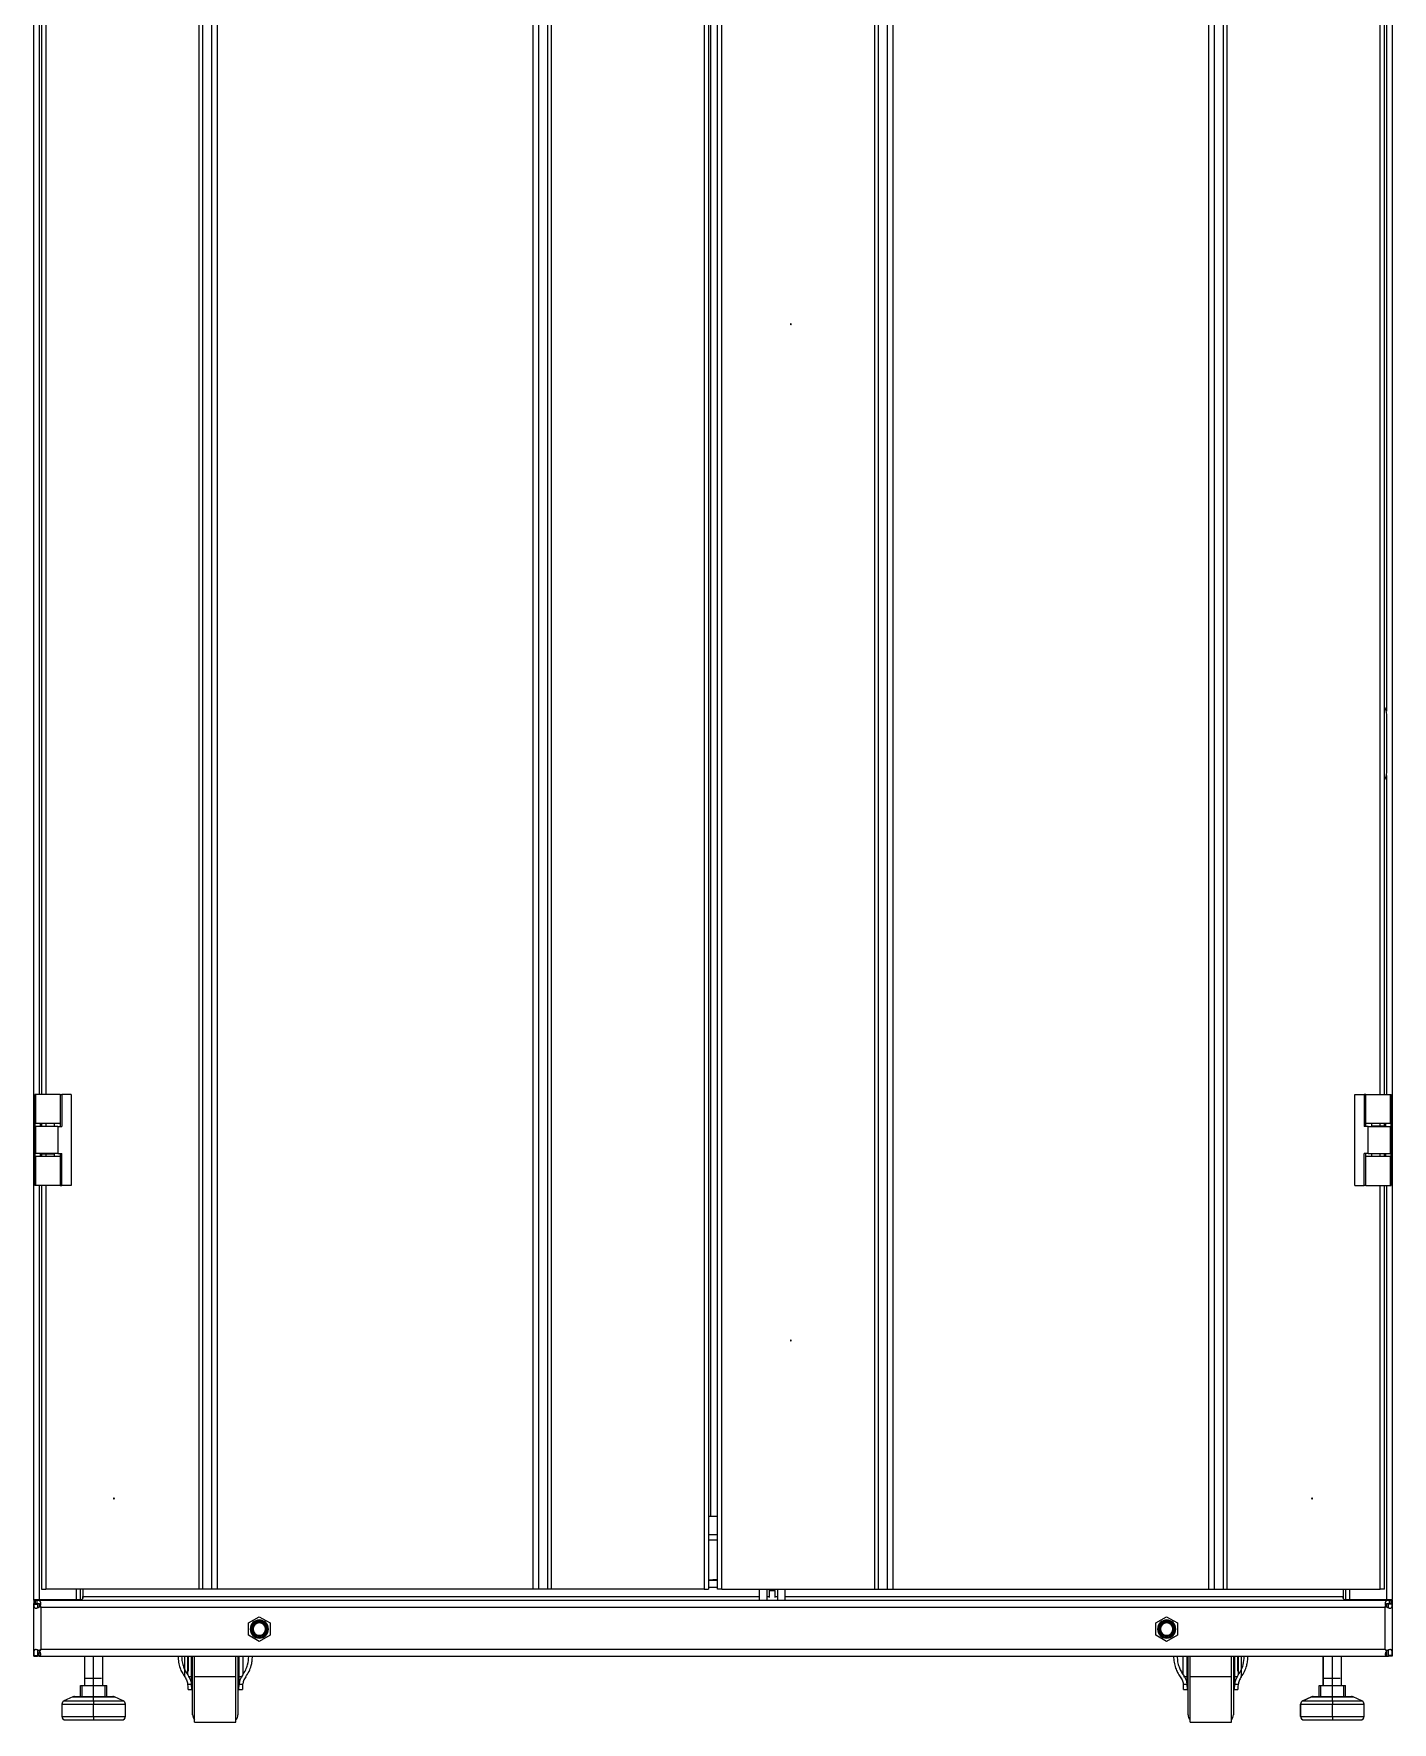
# Model space of a CAD drawing. Header units: millimetres. Extents: x 167 to 1022, y 285 to 720.
# Drawn here: x 167.4 to 242.3, y 285 to 378 of the extents above; entities that cross this region are included whole.
import ezdxf

# ---------------------------------------------------------------- set-up
doc = ezdxf.new("R2010")
doc.units = ezdxf.units.MM

msp = doc.modelspace()

# ---------------------------------------------------------------- linework, layer by layer
at = {"color": 7, "linetype": 'Continuous', "lineweight": 25}
for p, q in [((167.411, 291.756), (167.411, 484.129)), ((242.271, 484.129), (242.271, 291.756)), ((176.508, 483.729), (176.508, 292.329)), ((176.716, 483.729), (176.716, 292.329)), ((177.212, 483.729), (177.212, 292.329)), ((177.524, 483.729), (177.524, 292.329)), ((194.908, 483.729), (194.908, 292.329)), ((195.22, 483.729), (195.22, 292.329)), ((195.717, 483.729), (195.717, 292.329)), ((195.925, 483.729), (195.925, 292.329)), ((204.361, 483.729), (204.361, 292.329)), ((204.601, 483.729), (204.601, 292.329)), ((205.081, 292.329), (205.081, 483.729)), ((205.322, 292.329), (205.322, 483.729)), ((213.758, 292.329), (213.758, 483.729)), ((213.966, 292.329), (213.966, 483.729)), ((214.462, 292.329), (214.462, 483.729)), ((214.774, 292.329), (214.774, 483.729)), ((232.158, 292.329), (232.158, 483.729)), ((232.47, 292.329), (232.47, 483.729)), ((232.967, 292.329), (232.967, 483.729)), ((233.175, 292.329), (233.175, 483.729)), ((204.721, 296.329), (204.721, 479.729)), ((167.731, 319.579), (167.731, 456.479)), ((167.831, 456.479), (167.831, 319.579)), ((168.071, 456.479), (168.071, 319.579)), ((241.611, 319.579), (241.611, 456.479)), ((241.851, 319.579), (241.851, 456.479)), ((241.951, 433.007), (241.951, 340.701)), ((209.131, 362.029), (209.131, 362.054)), ((209.131, 362.029), (209.131, 362.004)), ((241.971, 337.329), (241.971, 340.529)), ((241.951, 337.157), (241.951, 319.579)), ((167.471, 319.579), (167.471, 317.979)), ((167.513, 319.579), (167.471, 319.579)), ((167.513, 319.579), (167.513, 317.979)), ((168.864, 319.579), (167.513, 319.579)), ((168.864, 319.579), (168.864, 317.829)), ((168.864, 319.579), (168.964, 319.579)), ((168.964, 319.579), (168.964, 317.829)), ((169.471, 319.579), (168.964, 319.579)), ((169.471, 319.579), (169.471, 314.579)), ((240.211, 314.579), (240.211, 319.579)), ((240.211, 319.579), (240.718, 319.579)), ((240.718, 319.579), (240.718, 317.829)), ((240.818, 319.579), (240.718, 319.579)), ((240.818, 317.829), (240.818, 319.579)), ((240.818, 319.579), (242.169, 319.579)), ((242.169, 317.979), (242.169, 319.579)), ((242.169, 319.579), (242.211, 319.579)), ((242.211, 317.979), (242.211, 319.579)), ((167.513, 317.979), (167.471, 317.979)), ((167.471, 317.979), (167.471, 317.829)), ((167.471, 317.829), (167.471, 316.329)), ((167.513, 317.829), (167.471, 317.829)), ((168.864, 317.979), (167.513, 317.979)), ((168.738, 317.829), (167.513, 317.829)), ((167.513, 317.829), (167.513, 316.329)), ((167.771, 317.979), (167.771, 317.829)), ((167.831, 317.979), (167.831, 317.834)), ((167.831, 317.834), (168.071, 317.834)), ((167.831, 317.829), (167.831, 317.834)), ((167.929, 317.834), (167.929, 317.829)), ((167.969, 317.829), (167.969, 317.834)), ((168.071, 317.979), (168.071, 317.834)), ((168.071, 317.834), (168.532, 317.834)), ((168.529, 317.829), (168.529, 317.834)), ((168.532, 317.979), (168.532, 317.829)), ((168.738, 317.829), (168.738, 316.329)), ((168.738, 317.829), (168.964, 317.829)), ((240.945, 317.829), (240.718, 317.829)), ((242.169, 317.979), (240.818, 317.979)), ((240.945, 316.329), (240.945, 317.829)), ((240.945, 317.829), (242.169, 317.829)), ((241.151, 317.829), (241.151, 317.979)), ((241.611, 317.834), (241.151, 317.834)), ((241.611, 317.834), (241.611, 317.979)), ((241.851, 317.834), (241.611, 317.834)), ((241.851, 317.834), (241.851, 317.979)), ((241.851, 317.834), (241.851, 317.829)), ((241.911, 317.829), (241.911, 317.979)), ((242.169, 317.979), (242.211, 317.979)), ((242.169, 316.329), (242.169, 317.829)), ((242.169, 317.829), (242.211, 317.829)), ((242.211, 317.829), (242.211, 317.979)), ((242.211, 316.329), (242.211, 317.829)), ((167.513, 316.329), (167.471, 316.329)), ((167.471, 316.329), (167.471, 316.179)), ((167.471, 316.179), (167.471, 314.579)), ((167.513, 316.179), (167.471, 316.179)), ((168.738, 316.329), (167.513, 316.329)), ((167.513, 316.179), (167.513, 314.579)), ((167.513, 316.179), (168.864, 316.179)), ((167.771, 316.329), (167.771, 316.179)), ((167.831, 316.324), (167.831, 316.329)), ((167.831, 316.324), (167.831, 316.179)), ((167.831, 316.324), (168.071, 316.324)), ((168.071, 316.324), (168.532, 316.324)), ((168.071, 316.324), (168.071, 316.179)), ((168.532, 316.329), (168.532, 316.179)), ((168.738, 316.329), (168.964, 316.329)), ((168.864, 316.329), (168.864, 314.579)), ((168.964, 314.579), (168.964, 316.329)), ((240.718, 314.579), (240.718, 316.329)), ((240.945, 316.329), (240.718, 316.329)), ((240.818, 314.579), (240.818, 316.329)), ((240.818, 316.179), (242.169, 316.179)), ((240.945, 316.329), (242.169, 316.329)), ((241.151, 316.179), (241.151, 316.329)), ((241.611, 316.324), (241.151, 316.324)), ((241.154, 316.329), (241.154, 316.324)), ((241.851, 316.324), (241.611, 316.324)), ((241.611, 316.179), (241.611, 316.324)), ((241.713, 316.329), (241.713, 316.324)), ((241.753, 316.324), (241.753, 316.329)), ((241.851, 316.329), (241.851, 316.324)), ((241.851, 316.179), (241.851, 316.324)), ((241.911, 316.179), (241.911, 316.329)), ((242.169, 316.329), (242.211, 316.329)), ((242.169, 314.579), (242.169, 316.179)), ((242.169, 316.179), (242.211, 316.179)), ((242.211, 316.179), (242.211, 316.329)), ((242.211, 314.579), (242.211, 316.179)), ((167.513, 314.579), (167.471, 314.579)), ((168.864, 314.579), (167.513, 314.579)), ((167.731, 291.756), (167.731, 314.579)), ((167.831, 314.579), (167.831, 292.329)), ((168.071, 314.579), (168.071, 292.329)), ((168.864, 314.579), (168.964, 314.579)), ((169.471, 314.579), (168.964, 314.579)), ((240.211, 314.579), (240.718, 314.579)), ((240.818, 314.579), (240.718, 314.579)), ((240.818, 314.579), (242.169, 314.579)), ((241.611, 292.329), (241.611, 314.579)), ((241.851, 292.329), (241.851, 314.579)), ((241.951, 314.579), (241.951, 291.756)), ((242.169, 314.579), (242.211, 314.579)), ((209.131, 306.029), (209.131, 306.054)), ((209.131, 306.029), (209.131, 306.004)), ((204.721, 296.329), (204.601, 296.329)), ((205.081, 296.329), (204.721, 296.329)), ((205.081, 295.329), (204.601, 295.329)), ((205.081, 295.029), (204.601, 295.029)), ((167.831, 292.329), (168.071, 292.329)), ((176.508, 292.329), (168.071, 292.329)), ((169.759, 291.756), (169.759, 292.329)), ((169.985, 291.756), (169.985, 292.329)), ((170.111, 292.329), (170.111, 291.929)), ((176.716, 292.329), (176.508, 292.329)), ((177.212, 292.329), (176.716, 292.329)), ((177.524, 292.329), (177.212, 292.329)), ((194.908, 292.329), (177.524, 292.329)), ((195.22, 292.329), (194.908, 292.329)), ((195.717, 292.329), (195.22, 292.329)), ((195.925, 292.329), (195.717, 292.329)), ((204.361, 292.329), (195.925, 292.329)), ((204.361, 292.329), (204.601, 292.329)), ((204.601, 292.849), (204.841, 292.849)), ((204.601, 292.829), (205.081, 292.829)), ((204.601, 292.429), (205.081, 292.429)), ((205.081, 292.849), (204.841, 292.849)), ((204.841, 292.829), (204.841, 292.849)), ((205.322, 292.329), (205.081, 292.329)), ((205.322, 292.329), (213.758, 292.329)), ((207.401, 291.76), (207.401, 292.329)), ((207.801, 292.329), (207.801, 291.76)), ((207.951, 292.258), (207.951, 292.329)), ((207.951, 292.258), (208.251, 292.258)), ((207.951, 291.872), (207.951, 292.258)), ((208.251, 292.258), (208.251, 292.329)), ((208.251, 292.258), (208.251, 291.872)), ((208.401, 292.329), (208.401, 291.76)), ((208.801, 292.329), (208.801, 291.76)), ((213.758, 292.329), (213.966, 292.329)), ((213.966, 292.329), (214.462, 292.329)), ((214.462, 292.329), (214.774, 292.329)), ((214.774, 292.329), (232.158, 292.329)), ((232.158, 292.329), (232.47, 292.329)), ((232.47, 292.329), (232.967, 292.329)), ((232.967, 292.329), (233.175, 292.329)), ((233.175, 292.329), (241.611, 292.329)), ((239.571, 292.329), (239.571, 291.929)), ((239.698, 292.329), (239.698, 291.756)), ((239.924, 292.329), (239.924, 291.756)), ((241.851, 292.329), (241.611, 292.329)), ((167.411, 291.729), (167.411, 291.756)), ((167.411, 291.756), (169.832, 291.756)), ((167.492, 291.709), (167.411, 291.729)), ((167.411, 291.729), (242.271, 291.729)), ((167.411, 291.729), (167.411, 291.529)), ((167.411, 291.499), (167.411, 291.529)), ((167.492, 291.519), (167.411, 291.529)), ((167.411, 288.629), (167.411, 291.499)), ((167.412, 291.494), (167.411, 291.499)), ((167.411, 291.499), (167.611, 291.499)), ((167.412, 291.494), (167.611, 291.494)), ((167.492, 291.709), (167.492, 291.519)), ((167.583, 291.523), (167.492, 291.519)), ((167.583, 291.717), (167.583, 291.523)), ((167.611, 291.494), (167.611, 291.499)), ((167.717, 291.355), (167.764, 291.355)), ((167.811, 291.329), (167.717, 291.355)), ((167.731, 291.355), (167.731, 291.508)), ((167.764, 291.403), (167.764, 291.366)), ((167.811, 291.329), (167.764, 291.403)), ((167.811, 291.329), (167.764, 291.366)), ((167.811, 289.029), (167.811, 291.329)), ((167.811, 291.329), (241.871, 291.329)), ((169.832, 291.756), (169.911, 291.751)), ((170.11, 291.914), (170.111, 291.929)), ((170.11, 291.914), (170.11, 291.898)), ((170.119, 291.855), (170.11, 291.898)), ((170.111, 291.929), (207.401, 291.929)), ((207.801, 291.929), (207.951, 291.929)), ((208.251, 291.929), (208.401, 291.929)), ((208.801, 291.929), (239.571, 291.929)), ((239.572, 291.898), (239.559, 291.837)), ((239.572, 291.914), (239.571, 291.929)), ((239.572, 291.914), (239.572, 291.898)), ((239.771, 291.751), (239.85, 291.756)), ((239.85, 291.756), (242.271, 291.756)), ((241.871, 291.329), (241.918, 291.403)), ((241.871, 291.329), (241.918, 291.366)), ((241.871, 291.329), (241.965, 291.355)), ((241.871, 291.329), (241.871, 289.029)), ((241.918, 291.403), (241.918, 291.366)), ((241.965, 291.355), (241.918, 291.355)), ((241.951, 291.508), (241.951, 291.355)), ((242.071, 291.494), (242.071, 291.499)), ((242.271, 291.499), (242.071, 291.499)), ((242.271, 291.494), (242.071, 291.494)), ((242.099, 291.717), (242.099, 291.523)), ((242.191, 291.519), (242.099, 291.523)), ((242.191, 291.709), (242.271, 291.729)), ((242.191, 291.709), (242.191, 291.519)), ((242.191, 291.519), (242.271, 291.529)), ((242.271, 291.729), (242.271, 291.756)), ((242.271, 291.729), (242.271, 291.529)), ((242.271, 291.529), (242.271, 291.499)), ((242.271, 291.494), (242.271, 291.499)), ((242.271, 291.499), (242.271, 288.629)), ((179.251, 290.47), (179.841, 290.81)), ((179.251, 289.788), (179.251, 290.47)), ((179.841, 290.81), (180.431, 290.47)), ((179.841, 290.579), (179.841, 290.629)), ((179.841, 290.469), (179.841, 290.519)), ((180.431, 290.47), (180.431, 289.788)), ((229.251, 290.47), (229.841, 290.81)), ((229.251, 289.788), (229.251, 290.47)), ((229.841, 290.81), (230.431, 290.47)), ((229.841, 290.579), (229.841, 290.629)), ((229.841, 290.469), (229.841, 290.519)), ((230.431, 290.47), (230.431, 289.788)), ((179.841, 289.448), (179.251, 289.788)), ((179.841, 289.789), (179.841, 289.739)), ((180.431, 289.788), (179.841, 289.448)), ((179.841, 289.679), (179.841, 289.629)), ((229.841, 289.448), (229.251, 289.788)), ((229.841, 289.789), (229.841, 289.739)), ((230.431, 289.788), (229.841, 289.448)), ((229.841, 289.679), (229.841, 289.629)), ((167.416, 288.668), (167.411, 288.629)), ((167.411, 288.629), (167.611, 288.629)), ((167.416, 288.668), (167.614, 288.668)), ((167.614, 288.668), (167.611, 288.629)), ((167.711, 288.629), (167.611, 288.629)), ((167.811, 289.029), (167.684, 288.947)), ((167.684, 288.947), (167.73, 288.947)), ((167.711, 288.632), (167.711, 288.83)), ((167.711, 288.629), (167.711, 288.632)), ((167.711, 288.629), (241.971, 288.629)), ((167.811, 289.029), (167.73, 288.903)), ((167.73, 288.903), (167.73, 288.966)), ((167.731, 288.832), (167.731, 288.901)), ((167.811, 289.029), (241.871, 289.029)), ((170.211, 288.629), (170.211, 287.018)), ((170.711, 287.018), (170.711, 288.629)), ((171.211, 287.018), (171.211, 288.629)), ((175.361, 288.629), (175.361, 288.625)), ((175.731, 287.495), (175.731, 288.629)), ((175.895, 287.605), (175.895, 288.629)), ((175.911, 288.629), (175.911, 287.799)), ((176.111, 286.966), (176.111, 288.629)), ((176.161, 285.399), (176.161, 288.629)), ((176.276, 287.499), (176.276, 288.629)), ((178.546, 287.499), (178.546, 288.629)), ((178.661, 288.629), (178.661, 285.399)), ((178.711, 288.629), (178.711, 286.966)), ((178.928, 288.629), (178.928, 287.605)), ((179.461, 288.629), (179.461, 288.625)), ((230.221, 288.629), (230.221, 288.625)), ((230.755, 287.605), (230.755, 288.629)), ((230.971, 286.966), (230.971, 288.629)), ((231.021, 285.399), (231.021, 288.629)), ((231.136, 287.499), (231.136, 288.629)), ((233.406, 287.499), (233.406, 288.629)), ((233.521, 288.629), (233.521, 285.399)), ((233.571, 288.629), (233.571, 286.966)), ((233.771, 287.799), (233.771, 288.629)), ((233.788, 288.629), (233.788, 287.605)), ((233.952, 288.629), (233.952, 287.495)), ((234.321, 288.629), (234.321, 288.625)), ((238.471, 288.629), (238.471, 287.018)), ((238.471, 287.018), (238.471, 288.629)), ((238.971, 287.018), (238.971, 288.629)), ((239.471, 287.018), (239.471, 288.629)), ((239.471, 287.018), (239.471, 288.629)), ((241.871, 289.029), (241.998, 288.947)), ((241.871, 289.029), (241.953, 288.903)), ((241.951, 288.901), (241.951, 288.832)), ((241.953, 288.903), (241.953, 288.966)), ((241.998, 288.947), (241.953, 288.947)), ((241.971, 288.632), (241.971, 288.83)), ((241.971, 288.629), (241.971, 288.632)), ((241.971, 288.629), (242.071, 288.629)), ((242.267, 288.668), (242.069, 288.668)), ((242.069, 288.668), (242.071, 288.629)), ((242.271, 288.629), (242.071, 288.629)), ((242.267, 288.668), (242.271, 288.629)), ((169.984, 286.418), (169.984, 287.018)), ((169.984, 287.018), (170.081, 287.018)), ((170.081, 286.418), (170.081, 287.018)), ((170.081, 287.018), (170.711, 287.018)), ((170.711, 286.418), (170.711, 287.018)), ((170.711, 287.018), (171.341, 287.018)), ((171.341, 287.018), (171.439, 287.018)), ((171.341, 286.418), (171.341, 287.018)), ((171.439, 286.418), (171.439, 287.018)), ((176.103, 287.079), (175.901, 287.079)), ((175.911, 286.966), (175.901, 287.079)), ((176.111, 287.499), (175.911, 287.499)), ((175.911, 286.799), (175.911, 286.966)), ((175.911, 286.799), (176.111, 286.799)), ((176.103, 287.079), (176.111, 286.966)), ((176.111, 286.966), (176.111, 286.799)), ((176.276, 284.994), (176.276, 287.499)), ((178.546, 287.499), (176.276, 287.499)), ((178.546, 284.994), (178.546, 287.499)), ((178.911, 287.499), (178.711, 287.499)), ((178.711, 286.966), (178.72, 287.079)), ((178.711, 286.799), (178.711, 286.966)), ((178.711, 286.799), (178.911, 286.799)), ((178.921, 287.079), (178.72, 287.079)), ((178.921, 287.079), (178.911, 286.966)), ((178.911, 286.966), (178.911, 286.799)), ((230.963, 287.079), (230.761, 287.079)), ((230.771, 286.966), (230.761, 287.079)), ((230.971, 287.499), (230.771, 287.499)), ((230.771, 286.799), (230.771, 286.966)), ((230.771, 286.799), (230.971, 286.799)), ((230.963, 287.079), (230.971, 286.966)), ((230.971, 286.966), (230.971, 286.799)), ((233.406, 287.499), (231.136, 287.499)), ((231.136, 284.994), (231.136, 287.499)), ((233.406, 284.994), (233.406, 287.499)), ((233.771, 287.499), (233.571, 287.499)), ((233.571, 286.966), (233.58, 287.079)), ((233.571, 286.799), (233.571, 286.966)), ((233.571, 286.799), (233.771, 286.799)), ((233.781, 287.079), (233.58, 287.079)), ((233.781, 287.079), (233.771, 286.966)), ((233.771, 286.966), (233.771, 286.799)), ((238.244, 286.418), (238.244, 287.018)), ((238.244, 287.018), (238.341, 287.018)), ((238.341, 286.418), (238.341, 287.018)), ((238.341, 287.018), (238.971, 287.018)), ((238.971, 286.418), (238.971, 287.018)), ((238.971, 287.018), (239.601, 287.018)), ((239.601, 286.418), (239.601, 287.018)), ((239.601, 287.018), (239.699, 287.018)), ((239.699, 286.418), (239.699, 287.018)), ((168.961, 285.99), (168.961, 285.318)), ((168.961, 285.99), (170.711, 285.99)), ((169.571, 286.4), (169.077, 286.172)), ((169.077, 286.172), (170.711, 286.172)), ((169.571, 286.4), (170.711, 286.4)), ((169.655, 286.418), (170.711, 286.418)), ((170.711, 286.418), (170.711, 286.4)), ((170.711, 286.418), (171.767, 286.418)), ((170.711, 286.172), (170.711, 286.4)), ((170.711, 286.4), (171.851, 286.4)), ((170.711, 286.172), (170.711, 285.99)), ((170.711, 286.172), (172.345, 286.172)), ((170.711, 285.318), (170.711, 285.99)), ((170.711, 285.99), (172.461, 285.99)), ((172.345, 286.172), (171.851, 286.4)), ((172.461, 285.318), (172.461, 285.99)), ((237.221, 285.99), (237.221, 285.318)), ((237.221, 285.318), (237.221, 285.99)), ((237.221, 285.99), (238.971, 285.99)), ((237.831, 286.4), (237.337, 286.172)), ((237.337, 286.172), (237.831, 286.4)), ((237.337, 286.172), (238.971, 286.172)), ((237.831, 286.4), (238.971, 286.4)), ((237.915, 286.418), (238.971, 286.418)), ((238.971, 286.418), (238.971, 286.4)), ((238.971, 286.418), (240.027, 286.418)), ((238.971, 286.172), (238.971, 286.4)), ((238.971, 286.4), (240.111, 286.4)), ((238.971, 286.172), (238.971, 285.99)), ((238.971, 286.172), (240.605, 286.172)), ((238.971, 285.318), (238.971, 285.99)), ((238.971, 285.99), (240.721, 285.99)), ((240.605, 286.172), (240.111, 286.4)), ((240.605, 286.172), (240.111, 286.4)), ((240.721, 285.318), (240.721, 285.99)), ((240.721, 285.318), (240.721, 285.99)), ((168.961, 285.318), (170.711, 285.318)), ((169.161, 285.118), (170.711, 285.118)), ((170.711, 285.318), (170.711, 285.118)), ((170.711, 285.318), (172.461, 285.318)), ((170.711, 285.118), (172.261, 285.118)), ((176.276, 284.994), (178.546, 284.994)), ((231.136, 284.994), (233.406, 284.994)), ((237.221, 285.318), (238.971, 285.318)), ((237.421, 285.118), (238.971, 285.118)), ((238.971, 285.318), (238.971, 285.118)), ((238.971, 285.318), (240.721, 285.318)), ((238.971, 285.118), (240.521, 285.118))]:
    msp.add_line(p, q, dxfattribs=at)
for centre, radius, start, end in [((209.131, 362.029), 0.025, 0, 180), ((209.131, 362.029), 0.025, 180, 0), ((241.221, 340.529), 0.75, 0, 32.85988), ((241.221, 337.329), 0.75, 327.14012, 0), ((209.131, 306.029), 0.025, 0, 180), ((209.131, 306.029), 0.025, 180, 0), ((171.831, 297.329), 0.025, 90, 270), ((171.831, 297.329), 0.025, 270, 90), ((237.851, 297.329), 0.025, 90, 270), ((237.851, 297.329), 0.025, 270, 90), ((179.841, 290.129), 0.5, 90, 270), ((179.841, 290.129), 0.45, 90, 270), ((179.841, 290.129), 0.39, 90, 270), ((179.841, 290.129), 0.34, 90, 270), ((179.841, 290.129), 0.5, 270, 90), ((179.841, 290.129), 0.45, 270, 90), ((179.841, 290.129), 0.39, 270, 90), ((179.841, 290.129), 0.34, 270, 90), ((229.841, 290.129), 0.5, 90, 270), ((229.841, 290.129), 0.45, 90, 270), ((229.841, 290.129), 0.39, 90, 270), ((229.841, 290.129), 0.34, 90, 270), ((229.841, 290.129), 0.5, 270, 90), ((229.841, 290.129), 0.45, 270, 90), ((229.841, 290.129), 0.39, 270, 90), ((229.841, 290.129), 0.34, 270, 90), ((169.161, 285.99), 0.2, 114.77514, 180), ((169.655, 286.218), 0.2, 90, 114.77514), ((171.767, 286.218), 0.2, 65.22486, 90), ((172.261, 285.99), 0.2, 0, 65.22486), ((237.421, 285.99), 0.2, 114.77514, 180), ((237.915, 286.218), 0.2, 90, 114.77514), ((240.027, 286.218), 0.2, 65.22486, 90), ((240.521, 285.99), 0.2, 0, 65.22486), ((169.161, 285.318), 0.2, 180, 270), ((172.261, 285.318), 0.2, 270, 0), ((176.561, 285.399), 0.4, 180, 224.56131), ((178.261, 285.399), 0.4, 315.43869, 0), ((231.421, 285.399), 0.4, 180, 224.56131), ((233.121, 285.399), 0.4, 315.43869, 0), ((237.421, 285.318), 0.2, 180, 270), ((240.521, 285.318), 0.2, 270, 0)]:
    msp.add_arc(centre, radius, start, end, dxfattribs=at)
for points, knots in [([(167.412, 291.494), (167.412, 291.477), (167.412, 291.444), (167.414, 291.4), (167.419, 291.363), (167.433, 291.323), (167.463, 291.291), (167.507, 291.286), (167.528, 291.284)], [0, 0, 0, 0, 0.125025, 0.250148, 0.375383, 0.500667, 0.750287, 1, 1, 1, 1]), ([(167.583, 291.717), (167.567, 291.717), (167.534, 291.716), (167.506, 291.711), (167.492, 291.709)], [0, 0, 0, 0, 0.499814, 1, 1, 1, 1]), ([(167.528, 291.284), (167.543, 291.285), (167.572, 291.286), (167.621, 291.3), (167.671, 291.321), (167.702, 291.343), (167.717, 291.355)], [0, 0, 0, 0, 0.250034, 0.50006, 0.750065, 1, 1, 1, 1]), ([(167.764, 291.403), (167.773, 291.424), (167.79, 291.467), (167.799, 291.532), (167.797, 291.59), (167.783, 291.639), (167.755, 291.676), (167.712, 291.701), (167.664, 291.712), (167.619, 291.716), (167.595, 291.717), (167.583, 291.717)], [0, 0, 0, 0, 0.125031, 0.250075, 0.375122, 0.500163, 0.625183, 0.750123, 0.87485, 0.937432, 1, 1, 1, 1]), ([(167.798, 291.439), (167.798, 291.441), (167.799, 291.449), (167.795, 291.462), (167.783, 291.483), (167.758, 291.501), (167.72, 291.513), (167.662, 291.522), (167.615, 291.522), (167.583, 291.523)], [0, 0, 0, 0, 0.017201, 0.099196, 0.181224, 0.344711, 0.508619, 0.672697, 1, 1, 1, 1]), ([(167.611, 291.494), (167.612, 291.471), (167.612, 291.424), (167.614, 291.368), (167.622, 291.33), (167.627, 291.312), (167.632, 291.306), (167.632, 291.306)], [0, 0, 0, 0, 0.33222, 0.664077, 0.830335, 0.996452, 1, 1, 1, 1]), ([(169.911, 291.751), (169.94, 291.752), (169.998, 291.754), (170.064, 291.771), (170.101, 291.797), (170.116, 291.816), (170.123, 291.834), (170.127, 291.853), (170.126, 291.874), (170.12, 291.894), (170.113, 291.907), (170.11, 291.914)], [0, 0, 0, 0, 0.249974, 0.4992753, 0.6242684, 0.6869166, 0.7495415, 0.8121475, 0.8747512, 0.9373617, 1, 1, 1, 1]), ([(239.572, 291.914), (239.569, 291.907), (239.562, 291.894), (239.557, 291.874), (239.556, 291.853), (239.559, 291.834), (239.567, 291.816), (239.582, 291.797), (239.618, 291.771), (239.685, 291.754), (239.742, 291.752), (239.771, 291.751)], [0, 0, 0, 0, 0.062638, 0.125249, 0.187853, 0.250458, 0.313083, 0.375732, 0.500725, 0.750026, 1, 1, 1, 1]), ([(242.099, 291.717), (242.087, 291.717), (242.064, 291.716), (242.019, 291.712), (241.97, 291.701), (241.928, 291.676), (241.9, 291.639), (241.885, 291.59), (241.883, 291.532), (241.892, 291.467), (241.91, 291.424), (241.918, 291.403)], [0, 0, 0, 0, 0.062568, 0.12515, 0.249877, 0.374817, 0.499837, 0.624878, 0.749925, 0.874969, 1, 1, 1, 1]), ([(242.099, 291.523), (242.068, 291.522), (242.021, 291.522), (241.963, 291.513), (241.924, 291.501), (241.899, 291.483), (241.888, 291.462), (241.884, 291.449), (241.885, 291.441), (241.885, 291.439)], [0, 0, 0, 0, 0.327267, 0.491328, 0.655218, 0.818687, 0.900705, 0.982692, 1, 1, 1, 1]), ([(241.965, 291.355), (241.981, 291.343), (242.012, 291.321), (242.062, 291.3), (242.111, 291.286), (242.14, 291.285), (242.154, 291.284)], [0, 0, 0, 0, 0.249935, 0.49994, 0.749966, 1, 1, 1, 1]), ([(242.05, 291.306), (242.051, 291.306), (242.056, 291.312), (242.061, 291.33), (242.069, 291.368), (242.071, 291.424), (242.071, 291.471), (242.071, 291.494)], [0, 0, 0, 0, 0.003548, 0.169665, 0.335923, 0.66778, 1, 1, 1, 1]), ([(242.191, 291.709), (242.177, 291.711), (242.148, 291.716), (242.116, 291.717), (242.099, 291.717)], [0, 0, 0, 0, 0.500186, 1, 1, 1, 1]), ([(242.154, 291.284), (242.176, 291.286), (242.219, 291.291), (242.25, 291.323), (242.263, 291.363), (242.269, 291.4), (242.271, 291.444), (242.271, 291.477), (242.271, 291.494)], [0, 0, 0, 0, 0.249713, 0.499333, 0.624617, 0.749852, 0.874975, 1, 1, 1, 1]), ([(167.684, 288.947), (167.659, 288.96), (167.609, 288.985), (167.536, 288.997), (167.477, 288.99), (167.437, 288.963), (167.42, 288.922), (167.414, 288.876), (167.412, 288.836), (167.412, 288.792), (167.412, 288.747), (167.412, 288.704), (167.415, 288.68), (167.416, 288.668)], [0, 0, 0, 0, 0.124911, 0.249856, 0.374803, 0.499729, 0.62454, 0.687163, 0.749751, 0.812297, 0.874834, 0.937394, 1, 1, 1, 1]), ([(167.632, 288.97), (167.63, 288.968), (167.621, 288.954), (167.615, 288.915), (167.612, 288.855), (167.611, 288.792), (167.611, 288.728), (167.613, 288.688), (167.614, 288.668)], [0, 0, 0, 0, 0.037115, 0.229178, 0.421781, 0.614534, 0.807311, 1, 1, 1, 1]), ([(167.711, 288.632), (167.724, 288.634), (167.751, 288.638), (167.776, 288.655), (167.793, 288.681), (167.799, 288.715), (167.797, 288.757), (167.785, 288.805), (167.764, 288.855), (167.741, 288.887), (167.73, 288.903)], [0, 0, 0, 0, 0.124941, 0.249939, 0.374955, 0.499977, 0.624999, 0.750018, 0.875029, 1, 1, 1, 1]), ([(167.711, 288.83), (167.722, 288.831), (167.742, 288.833), (167.762, 288.836), (167.768, 288.84), (167.768, 288.84)], [0, 0, 0, 0, 0.496623, 0.992845, 1, 1, 1, 1]), ([(175.361, 288.625), (175.367, 288.515), (175.377, 288.297), (175.46, 287.998), (175.575, 287.729), (175.679, 287.573), (175.731, 287.495)], [0, 0, 0, 0, 0.281861, 0.559868, 0.778466, 1, 1, 1, 1]), ([(175.561, 288.625), (175.566, 288.526), (175.576, 288.329), (175.651, 288.059), (175.754, 287.816), (175.848, 287.676), (175.895, 287.605)], [0, 0, 0, 0, 0.281861, 0.5598679, 0.7784656, 1, 1, 1, 1]), ([(178.928, 287.605), (178.986, 287.695), (179.102, 287.875), (179.229, 288.217), (179.249, 288.47), (179.261, 288.625)], [0, 0, 0, 0, 0.281374, 0.5592425, 1, 1, 1, 1]), ([(179.092, 287.495), (179.157, 287.595), (179.286, 287.794), (179.391, 288.089), (179.451, 288.367), (179.458, 288.539), (179.461, 288.625)], [0, 0, 0, 0, 0.281231, 0.558958, 0.778008, 1, 1, 1, 1]), ([(230.221, 288.625), (230.227, 288.515), (230.237, 288.297), (230.32, 287.998), (230.435, 287.729), (230.539, 287.573), (230.591, 287.495)], [0, 0, 0, 0, 0.281861, 0.559868, 0.778466, 1, 1, 1, 1]), ([(230.421, 288.625), (230.426, 288.526), (230.436, 288.329), (230.511, 288.059), (230.614, 287.816), (230.708, 287.676), (230.755, 287.605)], [0, 0, 0, 0, 0.281861, 0.559868, 0.778466, 1, 1, 1, 1]), ([(233.788, 287.605), (233.846, 287.695), (233.962, 287.875), (234.089, 288.217), (234.109, 288.47), (234.121, 288.625)], [0, 0, 0, 0, 0.281374, 0.559243, 1, 1, 1, 1]), ([(233.952, 287.495), (234.017, 287.595), (234.146, 287.794), (234.251, 288.089), (234.311, 288.367), (234.318, 288.539), (234.321, 288.625)], [0, 0, 0, 0, 0.281231, 0.558958, 0.778008, 1, 1, 1, 1]), ([(241.953, 288.903), (241.941, 288.887), (241.918, 288.855), (241.897, 288.805), (241.885, 288.757), (241.883, 288.715), (241.89, 288.681), (241.906, 288.655), (241.932, 288.638), (241.958, 288.634), (241.971, 288.632)], [0, 0, 0, 0, 0.124971, 0.249982, 0.375001, 0.500023, 0.625045, 0.750061, 0.875059, 1, 1, 1, 1]), ([(241.914, 288.84), (241.914, 288.84), (241.921, 288.836), (241.94, 288.833), (241.961, 288.831), (241.971, 288.83)], [0, 0, 0, 0, 0.007155, 0.503377, 1, 1, 1, 1]), ([(242.267, 288.668), (242.268, 288.68), (242.27, 288.704), (242.271, 288.747), (242.271, 288.792), (242.27, 288.836), (242.269, 288.876), (242.263, 288.922), (242.246, 288.963), (242.205, 288.99), (242.147, 288.997), (242.074, 288.985), (242.023, 288.96), (241.998, 288.947)], [0, 0, 0, 0, 0.062606, 0.125166, 0.187703, 0.250249, 0.312837, 0.37546, 0.500271, 0.625197, 0.750144, 0.875089, 1, 1, 1, 1]), ([(242.069, 288.668), (242.07, 288.688), (242.071, 288.728), (242.071, 288.792), (242.071, 288.855), (242.068, 288.915), (242.062, 288.954), (242.052, 288.968), (242.05, 288.97)], [0, 0, 0, 0, 0.192689, 0.385466, 0.578219, 0.770822, 0.962884, 1, 1, 1, 1]), ([(175.895, 287.605), (175.953, 287.51), (176.058, 287.341), (176.089, 287.159), (176.103, 287.079)], [0, 0, 0, 0, 0.559085, 1, 1, 1, 1]), ([(178.928, 287.605), (178.869, 287.51), (178.765, 287.341), (178.733, 287.159), (178.72, 287.079)], [0, 0, 0, 0, 0.559085, 1, 1, 1, 1]), ([(230.755, 287.605), (230.813, 287.51), (230.918, 287.341), (230.949, 287.159), (230.963, 287.079)], [0, 0, 0, 0, 0.559085, 1, 1, 1, 1]), ([(233.788, 287.605), (233.729, 287.51), (233.625, 287.341), (233.593, 287.159), (233.58, 287.079)], [0, 0, 0, 0, 0.559085, 1, 1, 1, 1]), ([(170.211, 287.418), (170.219, 287.418), (170.234, 287.418), (170.349, 287.418), (170.515, 287.418), (170.646, 287.418), (170.711, 287.418)], [0, 0, 0, 0, 0.2500014, 0.5000008, 0.7499988, 1, 1, 1, 1]), ([(170.711, 287.418), (170.776, 287.418), (170.906, 287.418), (171.067, 287.418), (171.125, 287.418), (171.151, 287.418)], [0, 0, 0, 0, 0.357452, 0.7149, 1, 1, 1, 1]), ([(175.731, 287.495), (175.777, 287.42), (175.861, 287.286), (175.889, 287.142), (175.901, 287.079)], [0, 0, 0, 0, 0.559173, 1, 1, 1, 1]), ([(179.092, 287.495), (179.045, 287.42), (178.962, 287.286), (178.934, 287.142), (178.921, 287.079)], [0, 0, 0, 0, 0.559173, 1, 1, 1, 1]), ([(230.591, 287.495), (230.637, 287.42), (230.721, 287.286), (230.749, 287.142), (230.761, 287.079)], [0, 0, 0, 0, 0.5591729, 1, 1, 1, 1]), ([(233.952, 287.495), (233.905, 287.42), (233.822, 287.286), (233.794, 287.142), (233.781, 287.079)], [0, 0, 0, 0, 0.559173, 1, 1, 1, 1]), ([(238.471, 287.418), (238.479, 287.418), (238.494, 287.418), (238.609, 287.418), (238.775, 287.418), (238.906, 287.418), (238.971, 287.418)], [0, 0, 0, 0, 0.2500014, 0.5000008, 0.7499988, 1, 1, 1, 1]), ([(238.971, 287.418), (239.036, 287.418), (239.166, 287.418), (239.327, 287.418), (239.385, 287.418), (239.411, 287.418)], [0, 0, 0, 0, 0.357452, 0.7149, 1, 1, 1, 1])]:
    msp.add_open_spline(points, degree=3, knots=knots, dxfattribs=at)
for points in [[(179.841, 289.729), (179.789, 289.735), (179.684, 289.747), (179.551, 289.839), (179.462, 289.972), (179.431, 290.129), (179.462, 290.286), (179.551, 290.418), (179.684, 290.511), (179.789, 290.523), (179.841, 290.529)], [(179.841, 290.529), (179.894, 290.523), (179.998, 290.511), (180.131, 290.418), (180.22, 290.286), (180.252, 290.129), (180.22, 289.972), (180.131, 289.839), (179.998, 289.747), (179.894, 289.735), (179.841, 289.729)], [(229.841, 289.729), (229.789, 289.735), (229.684, 289.747), (229.551, 289.839), (229.462, 289.972), (229.431, 290.129), (229.462, 290.286), (229.551, 290.418), (229.684, 290.511), (229.789, 290.523), (229.841, 290.529)], [(229.841, 290.529), (229.894, 290.523), (229.998, 290.511), (230.131, 290.418), (230.22, 290.286), (230.252, 290.129), (230.22, 289.972), (230.131, 289.839), (229.998, 289.747), (229.894, 289.735), (229.841, 289.729)]]:
    msp.add_open_spline(points, degree=3, dxfattribs=at)

doc.saveas('drawing.dxf')
